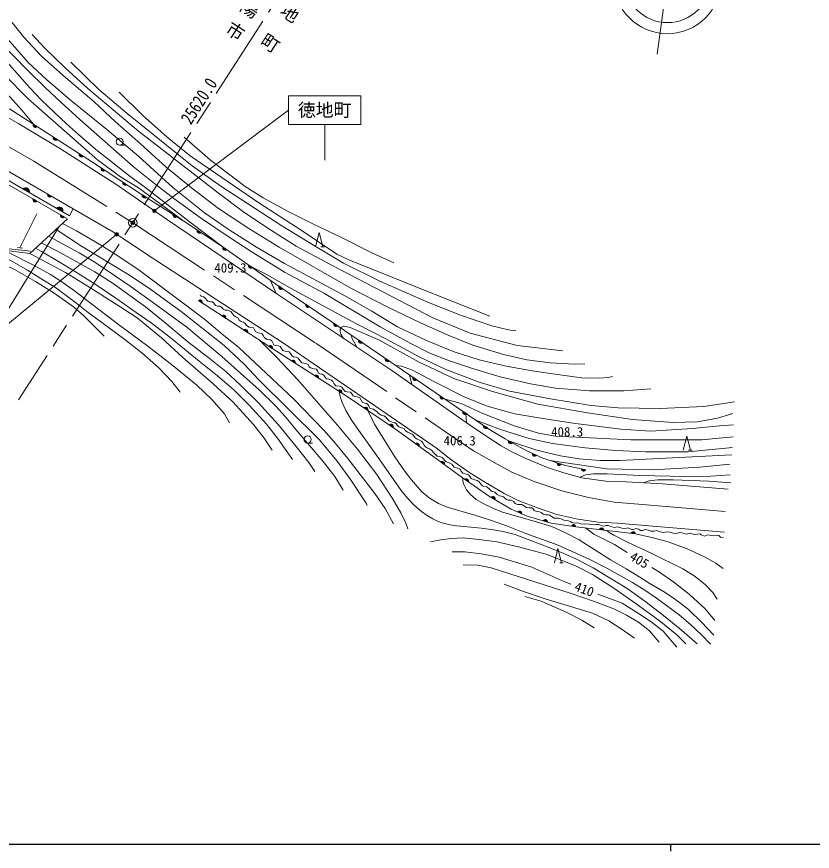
# Model space of a CAD drawing. Units: millimetres at full size, sheet at 1:1000; details may follow other scales. Extents: x 40000 to 680000, y 20000 to 380000.
# Drawn here: x 176728 to 287810, y 204000 to 320505 of the extents above; entities that cross this region are included whole.
import ezdxf
from ezdxf.enums import TextEntityAlignment as Align

# ---------------------------------------------------------------- set-up
doc = ezdxf.new("R2010")
doc.units = ezdxf.units.MM
doc.header["$LTSCALE"] = 1000
doc.header["$PDMODE"] = 32
doc.header["$PDSIZE"] = 500
doc.linetypes.add('CHAIN', pattern=[18.5, 12, -1.5, 3.5, -1.5])
for name, color, linetype, lineweight in [('M-BGD', 7, 'Continuous', 13), ('M-BMK', 2, 'CHAIN', 13), ('M-BMK-SRVR', 3, 'Continuous', 13), ('M-STR-HTXT', 7, 'Continuous', 13), ('M-STR-STRC', 7, 'Continuous', 13), ('M-TTL-BAND', 7, 'Continuous', 25)]:
    doc.layers.add(name, color=color, linetype=linetype, lineweight=lineweight)
doc.layers.add('M-BMK-HTXT', color=7, linetype='Continuous')
doc.layers.add('M-OTRS', color=6, linetype='Continuous')
doc.styles.add('@ＭＳ ゴシック', font='')
doc.styles.add('ＭＳ ゴシック', font='')
doc.styles.get('@ＭＳ ゴシック').set_extended_font_data('@MS Gothic')
doc.styles.get('ＭＳ ゴシック').set_extended_font_data('MS Gothic')

msp = doc.modelspace()

# ---------------------------------------------------------------- hatches: boundary and pattern name
at = {"layer": 'M-BGD'}
for points in [[(179062, 305482), (179589, 305144, -0.84072)], [(181850, 303690), (182377, 303352, -0.84072)], [(185472, 301363), (185998, 301024, -0.84072)], [(188540, 299380), (189064, 299039, -0.84072)], [(191556, 297415), (192081, 297074, -0.84072)], [(178466, 295951, 0.82183), (177608, 296446)], [(179013, 295060), (179555, 294747, -0.84072)], [(181057, 295728), (181600, 295416, -0.84072)], [(194271, 295642), (194799, 295307, -0.84072)], [(182298, 293745, -0.82183), (183156, 293250)], [(182855, 292847), (183397, 292534, -0.84072)], [(198565, 292917), (199094, 292582, -0.84072)], [(201936, 290718), (202457, 290371, -0.84072)], [(205515, 288334), (206028, 287977, -0.84072)], [(209098, 285839), (209612, 285481, -0.84072)], [(213356, 282884), (213875, 282534, -0.84072)], [(202617, 280535), (202092, 280876, -0.84072)], [(217107, 280354), (217626, 280004, -0.84072)], [(205909, 278396), (205385, 278737, -0.84072)], [(221028, 277710), (221547, 277360, -0.84072)], [(208956, 276416), (208431, 276757, -0.84072)], [(224475, 275365), (224991, 275012, -0.84072)], [(212413, 274170), (211888, 274511, -0.84072)], [(228207, 272808), (228724, 272455, -0.84072)], [(215612, 272119), (215085, 272456, -0.84072)], [(218859, 270045), (218332, 270382, -0.84072)], [(232065, 270166), (232581, 269812, -0.84072)], [(222104, 267972), (221577, 268309, -0.84072)], [(235859, 267573), (236377, 267221, -0.84072)], [(225740, 265541), (225220, 265890, -0.84072)], [(239054, 265399), (239571, 265047, -0.84072)], [(229256, 263179), (228736, 263528, -0.84072)], [(241920, 263449), (242438, 263096, -0.84072)], [(232892, 260548), (232386, 260917, -0.84072)], [(245410, 261286), (245959, 260984, -0.84072)], [(248743, 259536), (249313, 259276, -0.84072)], [(236415, 257982), (235909, 258350, -0.84072)], [(252172, 258225), (252767, 258030, -0.84072)], [(255569, 257380), (256182, 257253, -0.84072)], [(239791, 255568), (239275, 255921, -0.84072)], [(243519, 253090), (242980, 253408, -0.84072)], [(247229, 251111), (246658, 251368, -0.84072)], [(250834, 249955), (250232, 250128, -0.84072)], [(254787, 249297), (254168, 249388, -0.84072)], [(258711, 248837), (258090, 248910, -0.84072)], [(263112, 248321), (262491, 248394, -0.84072)]]:
    msp.add_hatch(color=256, dxfattribs=at).paths.add_polyline_path(points)
at = {"layer": 'M-STR-HTXT'}
for points in [[(196156, 293525, -1), (195717, 293285, -1)], [(190919, 290252, -1), (190480, 290013, -1)]]:
    msp.add_hatch(color=256, dxfattribs=at).paths.add_polyline_path(points)

# ---------------------------------------------------------------- linework, layer by layer
at = {"layer": 'M-BGD'}
for p, q in [((179589, 305144), (179062, 305482)), ((182377, 303352), (181850, 303690)), ((191102, 302556), (191768, 302556)), ((185998, 301024), (185472, 301363)), ((171993, 299679), (184081, 292718)), ((172102, 299039), (183831, 292284)), ((189064, 299039), (188540, 299380)), ((192081, 297074), (191556, 297415)), ((177608, 296446), (178466, 295951)), ((179555, 294747), (179013, 295060)), ((181600, 295416), (181057, 295728)), ((194799, 295307), (194271, 295642)), ((182298, 293745), (183156, 293250)), ((184081, 292718), (184630, 293671)), ((177181, 288233), (179526, 292970)), ((183397, 292534), (182855, 292847)), ((199094, 292582), (198565, 292917)), ((202457, 290371), (201936, 290718)), ((175656, 288107), (178636, 287764)), ((176833, 288273), (177528, 288193)), ((206028, 287977), (205515, 288334)), ((219210, 288398), (219710, 288398)), ((209612, 285481), (209098, 285839)), ((212960, 281859), (212169, 283700)), ((213875, 282534), (213356, 282884)), ((202092, 280876), (202617, 280535)), ((217626, 280004), (217107, 280354)), ((205385, 278737), (205909, 278396)), ((221547, 277360), (221028, 277710)), ((208431, 276757), (208956, 276416)), ((224991, 275012), (224475, 275365)), ((211888, 274511), (212413, 274170)), ((228724, 272455), (228207, 272808)), ((215085, 272456), (215612, 272119)), ((218332, 270382), (218859, 270045)), ((231877, 269161), (231563, 270510)), ((232581, 269812), (232065, 270166)), ((221577, 268309), (222104, 267972)), ((236377, 267221), (235859, 267573)), ((225220, 265890), (225740, 265541)), ((239571, 265047), (239054, 265399)), ((239534, 263803), (239443, 265134)), ((228736, 263528), (229256, 263179)), ((242438, 263096), (241920, 263449)), ((217348, 260993), (218015, 260993)), ((245959, 260984), (245410, 261286)), ((232386, 260917), (232892, 260548)), ((270534, 259973), (271034, 259973)), ((249313, 259276), (248743, 259536)), ((235909, 258350), (236415, 257982)), ((252767, 258030), (252172, 258225)), ((256182, 257253), (255569, 257380)), ((239275, 255921), (239791, 255568)), ((242980, 253408), (243519, 253090)), ((246658, 251368), (247229, 251111)), ((250232, 250128), (250834, 249955)), ((254168, 249388), (254787, 249297)), ((258090, 248910), (258711, 248837)), ((262491, 248394), (263112, 248321)), ((252542, 244277), (253042, 244277))]:
    msp.add_line(p, q, dxfattribs=at)
for points in [[(179062, 305482), (177450, 307440), (175770, 309330), (173950, 311230), (172370, 312770), (170880, 314280), (168810, 316300), (166850, 317990), (165020, 319480), (163490, 320590), (160840, 322360), (158930, 323680), (155470, 326010), (152710, 327880), (149960, 329600), (146930, 331420), (143370, 333480), (140220, 335200), (136750, 337120), (134110, 338640), (131670, 339830), (129740, 340660), (126850, 341620), (124230, 342350)], [(131990, 341330), (136580, 338750), (141450, 336190), (146420, 333390), (156903, 327644), (160630, 325160), (163650, 323260), (165710, 321710), (168110, 319780), (170020, 317840), (175020, 312370), (178330, 309020), (187993, 300508), (191200, 298150), (193730, 296610), (199861, 292095)], [(176080, 319710), (177680, 317680), (180240, 314940), (183520, 312040), (187490, 308660), (190500, 305830), (194030, 302750), (197600, 299500), (201150, 296600), (204920, 293710), (209140, 290930), (213370, 288310), (223309, 282661), (228560, 279940), (233100, 277780), (236990, 276050), (240390, 274660), (244690, 273340), (247940, 272600), (251190, 272180), (254590, 271980), (256040, 272040)], [(133039, 318846), (138168, 317056), (142242, 315535), (145995, 313951), (156844, 308948), (163775, 305398), (170102, 302038), (190229, 290446), (195644, 286832), (213816, 275002), (227731, 265512), (235462, 260197), (237176, 258834), (239852, 256944), (241970, 255618), (244796, 253948), (246852, 252933), (249577, 251891), (252134, 251017), (255081, 250343), (257892, 249953), (260576, 249814), (275558, 248538)], [(174120, 317180), (178278, 312987), (180700, 310620), (182870, 308560), (185540, 306140), (192989, 299582), (195550, 297540), (198650, 295130), (202550, 292350), (206380, 289750), (209460, 287720), (214220, 284780), (219680, 281880), (227458, 277233), (231860, 274820), (234430, 273540), (237150, 272450), (240380, 271400), (244250, 270230), (248460, 269250), (251950, 268640), (256690, 268270), (261490, 268270), (265250, 268580)], [(175180, 317740), (178330, 314110), (180940, 311670), (184480, 308680), (189300, 304740), (193790, 300980), (198540, 296660), (202970, 293120), (206380, 290750), (210210, 288330), (214130, 286060), (222636, 281505), (226310, 279420), (229900, 277210), (233960, 275300), (237650, 273790), (241290, 272620), (245080, 271730), (248680, 271080), (252540, 270520), (255600, 270100), (258150, 270040), (259290, 270140), (259900, 270280)], [(252980, 273850), (246610, 274590), (240020, 276320), (234830, 278470), (220956, 285660), (215740, 288470), (212310, 290670), (208440, 293230), (204670, 296060), (193745, 304524), (186678, 310476), (183500, 313360), (180660, 316090), (178890, 318020)], [(205550, 288310), (200830, 291930), (194584, 296748), (192560, 298180), (190810, 299570), (189460, 300650), (188010, 301780), (186770, 302870), (185340, 304070), (183700, 305530), (180172, 308840), (178590, 310530), (175337, 314207)], [(184290, 314170), (188190, 310320), (192150, 306970), (201241, 299669), (205230, 296830), (213764, 291326), (218380, 288450), (222340, 286090), (227450, 283590), (234220, 280590), (238690, 278850), (243080, 277330), (245410, 276770), (246420, 276650)], [(242800, 278700), (232450, 282810), (227980, 284600), (223180, 286540), (221430, 287370), (216460, 290710), (210540, 294520), (200956, 301060), (197730, 303700), (194290, 306740), (191030, 309990)], [(170802, 309101), (177032, 305544), (182848, 302038), (190566, 297139), (197639, 292221), (213179, 281712), (229089, 271111), (239926, 263528), (242487, 261802), (244380, 260619), (245783, 259796), (247831, 258829), (250826, 257586), (253104, 256848), (255635, 256151), (258965, 255679), (261814, 255577), (266915, 255286), (276075, 254573)], [(175715, 307633), (187294, 300192), (194535, 295474), (200064, 291966), (205550, 288310), (212902, 283190), (222511, 276710), (234420, 268553), (242659, 262946), (244920, 261556), (247865, 259935), (250191, 258877), (253330, 257845), (256182, 257253)], [(200100, 303690), (203770, 300480), (208620, 296810), (211140, 295220), (214640, 293330), (218070, 291580), (221980, 289740), (226300, 287530), (229390, 286130)], [(183831, 292284), (178566, 287470), (175658, 287804), (170567, 290511), (169516, 293102), (172102, 299039)], [(153150, 296550), (154270, 296560), (156010, 296430), (157350, 296120), (160020, 295190), (163140, 293870), (179092, 285835), (181450, 284510), (183040, 283500), (184780, 282250), (186820, 280690), (190920, 277520), (195020, 274500), (198580, 271760), (201880, 269050), (203980, 267070), (205730, 265060), (206450, 263830)], [(157080, 294980), (158190, 294690), (160240, 293950), (163504, 292548), (165560, 291580), (168180, 290390), (171040, 288990), (173510, 287720), (176040, 286380), (178220, 285110), (180400, 283790), (182140, 282680), (185105, 280447), (186500, 279360), (188620, 277800), (191820, 275440), (194210, 273580), (196520, 271520), (198380, 269580), (199560, 268070)], [(229330, 249730), (228180, 251860), (226740, 253950), (222960, 258850), (221020, 261220), (219630, 262790), (215381, 267141), (207737, 274309), (205390, 276220), (202940, 278290), (197200, 282630), (193810, 285110), (190840, 287140), (188350, 288700), (185060, 290620), (183123, 291637)], [(182220, 290811), (185780, 288470), (192246, 284559), (195250, 282540), (199710, 279350), (205709, 274606), (208520, 271960), (210510, 269860), (219002, 261422), (221490, 258450), (223310, 255910), (225510, 252620), (225680, 252270)], [(218460, 288398), (218960, 290398), (219460, 288398)], [(222300, 254400), (221130, 256330), (219530, 258410), (215691, 262864), (214250, 264630), (212890, 266140), (210560, 268430), (205387, 273084), (200492, 277149), (195682, 280652), (192700, 282780), (187755, 286162), (185460, 287520), (182440, 289170), (181199, 289877)], [(188930, 275890), (187660, 277220), (186080, 278770), (184640, 279990), (181960, 281900), (179340, 283560), (176420, 285200), (173250, 286700), (169020, 288510)], [(215248, 258675), (213161, 261661), (211622, 263620), (209238, 266222), (207080, 268390), (204778, 270376), (202216, 272415), (200157, 274080), (198095, 275791), (195499, 277773), (193409, 279216), (190565, 281198), (187814, 283054), (184796, 284970), (182565, 286346), (180180, 287712), (179355, 288192)], [(180157, 288925), (182410, 287770), (187639, 284867), (190220, 283260), (194697, 280016), (197430, 277810), (200640, 275110), (203620, 272840), (205950, 270960), (207950, 269120), (210450, 266650), (213230, 263570), (215760, 260520), (217530, 258280), (218370, 257030)], [(178566, 287470), (183542, 284793), (186570, 282956), (190878, 280198), (193536, 278452), (196958, 275677), (199924, 272921), (204180, 269269), (206894, 266743), (209797, 263597), (211280, 261675), (212412, 260017)], [(209098, 285839), (211700, 284470), (215490, 282320), (224188, 277609), (228360, 275480), (233030, 272980), (236640, 271240), (241290, 269510), (245550, 268240), (251240, 267160), (256920, 266250), (260720, 265910), (266560, 265830), (272680, 266070), (276940, 266740)], [(202092, 280876), (212986, 273797), (222434, 267761), (229635, 262925), (234825, 259137), (238903, 256175), (242755, 253541), (245744, 251778), (247983, 250772), (251367, 249803), (254787, 249297), (263112, 248321)], [(202330, 281700), (202400, 281540), (202570, 281430), (202790, 281400), (203010, 281250), (203420, 280790), (203770, 280720), (204060, 280720), (204270, 280500), (204500, 280200), (204750, 280120), (205110, 280120), (205380, 279930), (205570, 279670), (205840, 279520), (206160, 279520), (206620, 279350), (206850, 279020), (207070, 278730), (207390, 278570), (207610, 278450), (207790, 278160), (208090, 277940), (208410, 277850), (208630, 277660), (208820, 277380), (209200, 277180), (209800, 277080), (209900, 276900), (210080, 276570), (210410, 276370), (210740, 276340), (210990, 276220), (211160, 276000), (211320, 275660), (211710, 275460), (212140, 275380), (212340, 275250), (212480, 274960), (212620, 274720), (212860, 274600), (213290, 274560), (213510, 274480), (213680, 274190), (213900, 273910), (214370, 273780), (214760, 273710), (215010, 273450), (215130, 273220), (215390, 273030), (215730, 272970), (216040, 272860), (216260, 272500), (216540, 272170), (217100, 272110), (217430, 271950), (217580, 271650), (217760, 271480), (218260, 271370), (218600, 271280), (218730, 271060), (218850, 270750), (219030, 270630), (219400, 270600), (219630, 270470), (219750, 270220), (219970, 269970), (220330, 269890), (220670, 269790), (220880, 269560), (221000, 269310), (221300, 268990), (221810, 268930), (222130, 268790), (222320, 268510), (222570, 268200), (222890, 268140), (223330, 268080), (223520, 267850), (223700, 267570), (223970, 267480), (224330, 267430), (224640, 267290), (224800, 266990), (225020, 266670), (225360, 266560), (225570, 266500), (225770, 266380), (225870, 266120), (226030, 265860), (226480, 265700), (226740, 265570), (227040, 265350), (227230, 265100), (227600, 264880), (227970, 264790), (228220, 264640), (228480, 264340), (228740, 264100), (229130, 263920), (229490, 263860), (229720, 263700), (229850, 263480), (230080, 263230), (230440, 263130), (230840, 263030), (230980, 262720), (231300, 262490), (231640, 262350), (231950, 262240), (232140, 262030), (232340, 261710), (232660, 261530), (232870, 261460), (233250, 261260), (233410, 261040), (233600, 260700), (233800, 260450), (234080, 260270), (234380, 260160), (234640, 259990), (234980, 259640), (235190, 259370), (235450, 259170), (235800, 259100), (236110, 258980), (236310, 258790), (236500, 258570), (236680, 258380), (237110, 258230), (237480, 258060), (237610, 257860), (237810, 257630), (238140, 257510), (238540, 257410), (238670, 257300), (238760, 257090), (239020, 256800), (239350, 256710), (239830, 256550), (240020, 256280), (240200, 256040), (240500, 255880), (241020, 255760), (241280, 255570), (241520, 255260), (241740, 255020), (241970, 254940), (242360, 254860), (242730, 254560), (243030, 254250), (243480, 254110), (243820, 253800), (244120, 253600), (244400, 253570), (244700, 253490), (244890, 253290), (245100, 253120), (245390, 253010), (245780, 253010), (246100, 252840), (246340, 252570), (246660, 252410), (246920, 252390), (247250, 252410), (247530, 252210), (247890, 251990), (248290, 251930), (248670, 251930), (248840, 251810), (248980, 251590), (249320, 251430), (249730, 251370), (249950, 251310), (250220, 251060), (250560, 250950), (250910, 250970), (251180, 250900), (251390, 250720), (251790, 250510), (252080, 250490), (252400, 250520), (252840, 250350), (253110, 250210), (253780, 250120), (254020, 250060), (254220, 249920), (254570, 249800), (254880, 249860), (255270, 249820), (255490, 249710), (255970, 249650), (256440, 249730), (256880, 249620), (257290, 249550), (257630, 249600), (257960, 249600), (258470, 249430), (258680, 249400), (259050, 249460), (259350, 249470), (259830, 249280), (260260, 249210), (260550, 249280), (260920, 249210), (261210, 249100), (261740, 249080), (262050, 249150), (262590, 248920), (262820, 248910), (263200, 249040), (263540, 248960), (263820, 248800), (264120, 248790), (264520, 248930), (264920, 248850), (265260, 248690), (265740, 248710), (266040, 248760), (266440, 248650), (266980, 248490), (267540, 248580), (267930, 248570), (268400, 248400), (268840, 248380), (269280, 248500), (269610, 248460), (270230, 248280), (270640, 248390), (270980, 248320), (271350, 248210), (271790, 248270), (272130, 248310), (272310, 248180), (272750, 248010), (273240, 248170), (273730, 248100), (273960, 248030), (274300, 248120), (274780, 248080), (274970, 247870), (275370, 247800)], [(222367, 275590), (221980, 276190), (221900, 276580), (221900, 276890), (222090, 277170), (222470, 277310), (223280, 277140), (227280, 275410), (232810, 272310), (237750, 270020), (243150, 268200), (249470, 266400), (256440, 265210), (262710, 264290), (268320, 263870), (271770, 263960), (274560, 264450), (276710, 265110)], [(210627, 275330), (213070, 272920), (216000, 269830), (221500, 263491), (224310, 260140), (227030, 256580), (229200, 253230), (230380, 251270), (231070, 249800), (231350, 249030)], [(224278, 274317), (223580, 275550), (223428, 276082)], [(229684, 271797), (230440, 271700), (231990, 271150), (234890, 269650), (239190, 267460), (242400, 266150), (246260, 265090), (250170, 264410), (254750, 263700), (261090, 262910), (265230, 262650), (271070, 263010), (274870, 263410), (276790, 263520)], [(271750, 232960), (269560, 234860), (267050, 236920), (264430, 238920), (261980, 240670), (257232, 243580), (254890, 244760), (253100, 245560), (250480, 246660), (248000, 247580), (246330, 248210), (244650, 248640), (243280, 248880), (241580, 249100), (237729, 249466), (236430, 249740), (235590, 250020), (234820, 250410), (234020, 250870), (233240, 251430), (232310, 252230), (231270, 253300), (230400, 254350), (227312, 258831), (224271, 263048), (223440, 264280), (222680, 265540), (222160, 266640), (221890, 267480), (221810, 267980), (221814, 268157)], [(276750, 261880), (272390, 261420), (262450, 261420), (251960, 261970), (249590, 262390), (246180, 263370), (241830, 265110), (238770, 266510), (236529, 267118)], [(225740, 265541), (226700, 263620), (228380, 260920), (229530, 259060), (230950, 256980), (231850, 255870), (233300, 254200), (234440, 253230), (235610, 252560), (236850, 252050), (240708, 250935), (242730, 250290), (245040, 249480), (247790, 248380), (252325, 246733), (256731, 244753), (259130, 243520), (262718, 241527), (264440, 240430), (266060, 239330), (269220, 237004), (270810, 235650), (272350, 234210), (273610, 232900)], [(240826, 264193), (244270, 262880), (248290, 261620), (251520, 260940), (256080, 260330), (260320, 259970), (264590, 259760), (270470, 259760), (276660, 260380)], [(276580, 259350), (260929, 258546), (258150, 258540), (255270, 258790), (252650, 259190), (249350, 260010), (245268, 261364)], [(269784, 259973), (270284, 261973), (270784, 259973)], [(251150, 258561), (259120, 257400), (265560, 257240), (272100, 257610), (276290, 258040)], [(276320, 256570), (272280, 256270), (263670, 256460), (259170, 256670), (257270, 256680), (256150, 256530), (255420, 256240)], [(274050, 234150), (272340, 236000), (270530, 237740), (269260, 238740), (268090, 239550), (267030, 240280), (265040, 241430), (263740, 242250), (261820, 243410), (259640, 244710), (255277, 247457), (253360, 248450), (251440, 249320), (249270, 250010), (246710, 250750), (244570, 251340), (243320, 251840), (241870, 252540), (240890, 253110), (240090, 253830), (239540, 254470), (239160, 255180), (239010, 255690), (239009, 256103)], [(264189, 255441), (265030, 255720), (266250, 255840), (268360, 255840), (273360, 255670), (276430, 255450)], [(256137, 249138), (257310, 248270), (260200, 246830), (261981, 245706)], [(274530, 239180), (273920, 240150), (272900, 241190), (271440, 242360), (269730, 243450), (265417, 245574), (262000, 247150), (260090, 248140), (259390, 248550), (259100, 248791)], [(263112, 248321), (265570, 247760), (267670, 247200), (270340, 246220), (272770, 245120), (274350, 244200), (275360, 243470)], [(234510, 247220), (235940, 247480), (237390, 247680), (239050, 247740), (241230, 247520), (243770, 247180), (246810, 246510), (250780, 245410), (254840, 243790), (257140, 242640), (260100, 240750), (263240, 238540), (266450, 236220), (268890, 234210), (270140, 232970)], [(251792, 244277), (252292, 246277), (252792, 244277)], [(254112, 241289), (253280, 241600), (248640, 243650), (244080, 245040), (241580, 245540), (239290, 245790), (237550, 245790)], [(239050, 243990), (241110, 243920), (242970, 243570), (254136, 240001), (257390, 238890), (260090, 237870), (261860, 236970), (263540, 235990), (265090, 234770), (266410, 233180)], [(265391, 243614), (266490, 242950), (268460, 241580), (270680, 239860), (272850, 237840), (274200, 236210)], [(262990, 233750), (261420, 234890), (259420, 236170), (257140, 237250), (250502, 239240), (247490, 240270), (244800, 241290)], [(247660, 239570), (249970, 238920), (253430, 237390), (255610, 236280), (257350, 235190)], [(268900, 232510), (267000, 234730), (265300, 236020), (263410, 237290), (261250, 238620), (257859, 239888)]]:
    msp.add_lwpolyline(points, dxfattribs=at)
for centre in [(191102, 303056), (217348, 261493)]:
    msp.add_circle(centre, 500, dxfattribs=at)
for centre, radius, start, end in [((179355, 305359), 318, 157.16422, 317.38195), ((182143, 303567), 318, 157.16422, 317.38195), ((185765, 301239), 318, 157.16422, 317.38195), ((188832, 299255), 318, 156.80888, 317.02662), ((191848, 297290), 318, 156.80888, 317.02662), ((177988, 296114), 505, 341.2331, 138.89129), ((179311, 294951), 318, 159.95333, 320.17106), ((181356, 295619), 318, 159.95333, 320.17106), ((194564, 295521), 318, 157.49391, 317.71164), ((182678, 293413), 505, 341.2331, 138.89129), ((183154, 292738), 318, 159.95333, 320.17106), ((198859, 292796), 318, 157.49391, 317.71164), ((202227, 290590), 318, 156.20663, 316.42436), ((205803, 288200), 318, 155.03941, 315.25714), ((209386, 285705), 318, 155.03941, 315.25714), ((213646, 282754), 318, 155.89802, 316.11575), ((202325, 280660), 318, 336.87486, 137.0926), ((217397, 280225), 318, 155.89802, 316.11575), ((205617, 278521), 318, 336.87486, 137.0926), ((221318, 277581), 318, 155.89802, 316.11575), ((208664, 276541), 318, 336.87486, 137.0926), ((224764, 275234), 318, 155.4811, 315.69883), ((212121, 274295), 318, 336.87486, 137.0926), ((228496, 272677), 318, 155.4811, 315.69883), ((215319, 272242), 318, 337.31688, 137.53462), ((218566, 270167), 318, 337.31688, 137.53462), ((232354, 270034), 318, 155.4811, 315.69883), ((221811, 268094), 318, 337.31688, 137.53462), ((236149, 267442), 318, 155.65309, 315.87082), ((225450, 265670), 318, 336.0035, 136.22123), ((239343, 265268), 318, 155.65309, 315.87082), ((228965, 263308), 318, 336.0035, 136.22123), ((242210, 263318), 318, 155.65309, 315.87082), ((232607, 260688), 318, 333.77236, 133.99009), ((245711, 261183), 318, 161.07728, 321.29501), ((249051, 259456), 318, 165.41719, 325.63492), ((236130, 258122), 318, 333.89676, 134.11449), ((252486, 258180), 318, 171.69478, 331.91252), ((255887, 257370), 318, 178.1585, 338.37623), ((239502, 255699), 318, 335.52882, 135.74655), ((243222, 253202), 318, 339.35947, 139.5772), ((246921, 251190), 318, 345.68707, 145.9048), ((250518, 249989), 318, 353.91164, 154.12937), ((254470, 249288), 318, 1.47346, 161.69119), ((258394, 248819), 318, 3.20588, 163.42361), ((262795, 248303), 318, 3.20588, 163.42361)]:
    msp.add_arc(centre, radius, start, end, dxfattribs=at)
at = {"layer": 'M-BMK'}
msp.add_line((221127, 335400), (176987, 267039), dxfattribs=at)
msp.add_lwpolyline([(140228, 320232), (147722, 316919), (155943, 312954), (168713, 306287), (179104, 300329), (192940, 291746), (218474, 274924), (238076, 261553), (240506, 259883), (243790, 258022), (245768, 256980), (248846, 255691), (252841, 254319), (256558, 253410), (260132, 252746), (264111, 252409), (275634, 251449)], dxfattribs=at)
at = {"layer": 'M-BMK-SRVR'}
msp.add_line((269017, 336074), (266151, 315270), dxfattribs=at)
for centre, radius in [((267578, 325630), 7500), ((267584, 325672), 6000), ((192940, 291746), 600)]:
    msp.add_circle(centre, radius, dxfattribs=at)
at = {"layer": 'M-OTRS'}
msp.add_point((192940, 291746), dxfattribs=at)
at = {"layer": 'M-STR-HTXT'}
for p, q in [((195936, 293405), (214677, 307479)), ((190699, 290132), (165950, 269769)), ((175259, 279220), (182643, 291210))]:
    msp.add_line(p, q, dxfattribs=at)
for centre in [(195936, 293405), (190699, 290132)]:
    msp.add_circle(centre, 250, dxfattribs=at)
at = {"layer": 'M-STR-STRC'}
msp.add_line((219727, 305479), (219727, 300479), dxfattribs=at)
msp.add_lwpolyline([(214677, 305479), (224777, 305479), (224777, 309479), (214677, 309479)], close=True, dxfattribs=at)
at = {"layer": 'M-TTL-BAND'}
for p, q in [((40000, 205000), (579000, 205000)), ((268000, 205000), (268000, 204000))]:
    msp.add_line(p, q, dxfattribs=at)

# ---------------------------------------------------------------- texts
at = {"layer": 'M-BGD', "style": 'ＭＳ ゴシック'}
for s, p in [('409.3', (206568, 285445)), ('408.3', (253590, 262564)), ('406.3', (238574, 261324))]:
    msp.add_text(s, height=1320, dxfattribs=at).set_placement(p, align=Align.MIDDLE_CENTER)
for s, rotation, p in [('405', 328.858, (263679, 244649)), ('410', 339.499, (255986, 240588))]:
    msp.add_text(s, height=1320, rotation=rotation, dxfattribs=at).set_placement(p, align=Align.MIDDLE_CENTER)
at = {"layer": 'M-BMK-HTXT', "style": '@ＭＳ ゴシック'}
for s, p in [('新 南 陽 市', (214025, 329010)), ('徳\u3000地\u3000町', (218225, 326298))]:
    msp.add_text(s, height=1833, rotation=237.151, dxfattribs=at).set_placement(p, align=Align.MIDDLE_LEFT)
at = {"layer": 'M-STR-HTXT', "style": 'ＭＳ ゴシック', "width": 0.8}
msp.add_text('25620.0', height=1833, rotation=57.151, dxfattribs=at).set_placement((203402, 307949), align=Align.BOTTOM_CENTER)
at = {"layer": 'M-STR-STRC', "style": 'ＭＳ ゴシック'}
msp.add_text('徳地町', height=1833, dxfattribs=at).set_placement((219727, 307479), align=Align.MIDDLE_CENTER)

doc.saveas('drawing.dxf')
